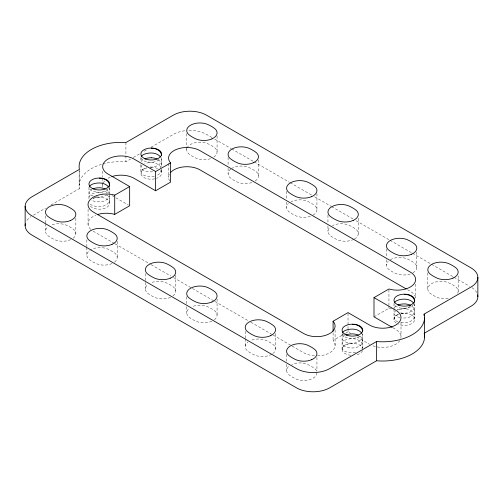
<?xml version="1.0" encoding="UTF-8"?>
<svg xmlns="http://www.w3.org/2000/svg" width="503" height="503" viewBox="0 0 503 503"><rect width="100%" height="100%" fill="white"/><g stroke="black" fill="none" stroke-linecap="round" stroke-linejoin="round"><path stroke-width="0.38" stroke-dasharray="2.52 1.89" d="M33.399 215.165L45.572 208.135M50.985 205.01L79.399 188.606A41.9 24.188 0 0 1 101.493 164.362M102.901 163.953A41.9 24.188 0 0 1 125.92 161.746L130.654 159.011M133.364 157.452L140.13 153.547M144.185 151.202L146.895 149.643M150.95 147.297L173.277 134.408A23.54 13.587 0 0 1 185.33 130.686M317.443 355.873A18.36 10.601 0 0 0 333.087 340.468L344.637 333.797M345.316 333.401L348.032 331.835L350.736 333.395M373.999 316.846L388.945 308.213A18.36 10.601 0 0 0 392.994 309.075M212.002 137.545L206.563 134.408A23.54 13.587 0 0 0 188.38 130.459M214.718 139.117L231.034 148.536M231.713 148.926L253.462 161.482M254.141 161.878L289.483 182.281M290.162 182.671L311.91 195.233M314.633 196.799L330.943 206.217M331.622 206.614L353.37 219.17M356.093 220.735L389.397 239.962M390.077 240.359L411.825 252.915M412.504 253.305L430.857 263.905M431.536 264.295L453.285 276.851M453.964 277.247L469.595 286.27M407.549 289.703L410.266 291.275A18.36 10.601 0 0 1 415.629 299.184M392.931 327.774L395.635 329.339A18.36 10.601 0 0 1 400.853 338.217M112.081 195.61L128.309 204.979M356.822 336.909L369.667 344.329M114.433 243.471L93.395 231.33A18.36 10.601 0 0 1 92.231 230.594M115.105 243.867L150.391 264.238M151.07 264.628L170.75 275.99M173.466 277.555L191.781 288.131M192.46 288.527L214.177 301.064M214.856 301.454L248.105 320.65M250.815 322.216L272.532 334.753M273.211 335.143L291.526 345.724M292.205 346.114L303.743 352.773A18.36 10.601 0 0 0 315.287 355.847M458.17 275.908L458.17 291.281M427.814 272.833L427.814 288.974M416.805 252.028L416.805 267.401M415.585 284.101L415.585 297.939M414.711 303.422L414.711 319.568M401.01 322.228L401.01 336.834M394.006 303.422L394.006 308.433M394.006 308.804L394.006 319.568M388.945 289.759L388.945 305.139M388.945 305.906L388.945 308.213M386.449 248.947L386.449 256.637M386.449 259.711L386.449 265.094M362.776 333.797L362.776 348.403M358.306 218.252L358.306 233.625M348.032 313.382L348.032 328.761M348.032 329.528L348.032 331.835M342.078 333.797L342.078 349.547M335.086 329.905L335.086 345.278M333.087 332.779L333.087 340.468M327.95 215.177L327.95 222.86M327.95 225.935L327.95 231.317M316.94 193.598L316.94 209.745M316.94 357.444L316.94 371.283M286.584 191.291L286.584 198.981M286.584 202.055L286.584 207.437M286.584 354.37L286.584 361.292M286.584 364.367L286.584 370.516M275.575 333.564L275.575 348.937M258.441 159.822L258.441 175.968M245.219 331.257L245.219 338.173M245.219 338.947L245.219 346.63M228.085 157.521L228.085 165.204M228.085 168.279L228.085 173.661M217.076 135.942L217.076 152.088M217.076 299.021L217.076 315.167M186.72 133.635L186.72 149.781M186.72 296.713L186.72 303.63M186.72 306.711L186.72 312.86M175.71 275.141L175.71 291.281M168.574 163.488L168.574 177.326M161.582 157.678L161.582 166.902M161.582 169.586L161.582 173.428M145.354 273.601L145.354 288.974M140.884 157.678L140.884 161.897M140.884 164.594L140.884 173.428M125.92 142.531L125.92 161.746M117.212 241.365L117.212 257.505M109.654 187.267L109.654 203.407M102.65 171.165L102.65 177.314M102.65 178.081L102.65 185.77M88.949 187.267L88.949 199.565M88.075 209.292L88.075 224.665M86.856 239.824L86.856 246.747M86.856 247.514L86.856 255.203M79.399 169.385L79.399 188.606M79.134 171.133L79.134 184.972M75.846 218.252L75.846 233.625M45.49 215.944L45.49 222.86M45.49 223.634L45.49 231.317M107.365 192.863A18.36 10.601 0 0 1 104.234 190.084M102.807 187.154A18.36 10.601 0 0 1 102.807 184.387M103.272 183.029A18.36 10.601 0 0 1 105.108 180.47M108.026 178.276A18.36 10.601 0 0 1 110.478 177.087M169.712 180.992A18.36 10.601 0 0 1 169.712 173.654M90.722 229.374A18.36 10.601 0 0 1 95.822 215.165M399.791 340.632A18.36 10.601 0 0 1 371.478 345.24M410.467 306.145A18.36 10.601 0 0 1 397.282 309.37M316.94 372.824A13.179 7.608 0 0 1 308.804 379.853A13.179 7.608 0 0 1 294.437 378.199A34.751 20.063 0 0 1 288.351 374.32A13.179 7.608 0 0 1 289.307 365.882M316.494 370.849A13.179 7.608 0 0 0 313.08 367.442A34.751 20.063 0 0 0 306.358 363.927A13.179 7.608 0 0 0 291.74 364.474M272.852 353.571A13.179 7.608 0 0 0 271.714 343.555A34.751 20.063 0 0 0 264.993 340.041A13.179 7.608 0 0 0 250.375 340.594M271.714 354.319A13.179 7.608 0 0 1 253.072 354.319A34.751 20.063 0 0 1 246.986 350.44A13.179 7.608 0 0 1 247.941 342.002M214.353 319.795A13.179 7.608 0 0 0 213.215 309.785A34.751 20.063 0 0 0 206.494 306.264A13.179 7.608 0 0 0 191.876 306.817M211.92 321.203A13.179 7.608 0 0 1 194.573 320.543A34.751 20.063 0 0 1 188.487 316.664A13.179 7.608 0 0 1 189.442 308.226M172.988 295.915A13.179 7.608 0 0 0 171.85 285.899A34.751 20.063 0 0 0 165.129 282.384A13.179 7.608 0 0 0 150.51 282.938M170.555 297.317A13.179 7.608 0 0 1 153.208 296.663A34.751 20.063 0 0 1 147.121 292.784A13.179 7.608 0 0 1 148.077 284.34M114.489 262.138A13.179 7.608 0 0 0 113.351 252.129A34.751 20.063 0 0 0 106.623 248.608A13.179 7.608 0 0 0 90.716 249.821M112.056 263.547A13.179 7.608 0 0 1 94.709 262.887A34.751 20.063 0 0 1 88.622 259.007A13.179 7.608 0 0 1 90.125 250.18M73.124 238.259A13.179 7.608 0 0 0 71.986 228.243A34.751 20.063 0 0 0 65.264 224.728A13.179 7.608 0 0 0 50.646 225.281M70.69 239.661A13.179 7.608 0 0 1 53.343 239.007A34.751 20.063 0 0 1 47.257 235.121A13.179 7.608 0 0 1 48.213 226.683M457.724 293.255A13.179 7.608 0 0 0 454.31 285.899A34.751 20.063 0 0 0 447.588 282.384A13.179 7.608 0 0 0 431.675 283.598A13.179 7.608 0 0 0 429.581 292.784A34.751 20.063 0 0 0 435.667 296.663A13.179 7.608 0 0 0 449.713 298.386M412.944 272.783A13.179 7.608 0 0 0 412.944 262.019A34.751 20.063 0 0 0 406.223 258.504A13.179 7.608 0 0 0 390.309 259.711M410.215 273.99A13.179 7.608 0 0 1 394.302 272.783A34.751 20.063 0 0 1 388.215 268.898A13.179 7.608 0 0 1 388.215 261.29M354.445 239.007A13.179 7.608 0 0 0 354.445 228.243A34.751 20.063 0 0 0 347.724 224.728A13.179 7.608 0 0 0 332.439 225.602M353.823 239.346A13.179 7.608 0 0 1 335.803 239.007A34.751 20.063 0 0 1 329.716 235.127A13.179 7.608 0 0 1 329.716 227.513M313.08 215.127A13.179 7.608 0 0 0 313.08 204.363A34.751 20.063 0 0 0 306.358 200.848A13.179 7.608 0 0 0 291.074 201.716M310.351 216.334A13.179 7.608 0 0 1 294.437 215.127A34.751 20.063 0 0 1 288.351 211.241A13.179 7.608 0 0 1 288.351 203.633M255.172 180.986A13.179 7.608 0 0 0 254.581 170.586A34.751 20.063 0 0 0 247.86 167.071A13.179 7.608 0 0 0 231.946 168.279M251.852 182.558A13.179 7.608 0 0 1 235.938 181.35A34.751 20.063 0 0 1 229.852 177.471A13.179 7.608 0 0 1 230.808 169.027M213.806 157.106A13.179 7.608 0 0 0 213.215 146.706A34.751 20.063 0 0 0 206.494 143.192A13.179 7.608 0 0 0 187.166 147.813M210.487 158.678A13.179 7.608 0 0 1 194.573 157.47A34.751 20.063 0 0 1 188.487 153.585A13.179 7.608 0 0 1 186.921 148.46M472.009 287.703A23.54 13.587 0 0 1 477.045 293.148M26.942 220.352A23.54 13.587 0 0 1 30.991 216.598M92.954 198.496A10.356 5.979 0 0 1 108.22 200.175A10.356 5.979 0 0 1 103.417 208.707A10.356 5.979 0 0 1 89.358 204.891M160.463 170.523A10.356 5.979 0 0 1 156.508 178.389M154.742 178.867A10.356 5.979 0 0 1 141.727 175.616A10.356 5.979 0 0 1 146.53 167.914M150.906 167.266A10.356 5.979 0 0 1 158.558 169.014M400.847 313.753A10.356 5.979 0 0 1 414.629 320.128A10.356 5.979 0 0 1 398.533 324.328M396.175 323.045A10.356 5.979 0 0 1 398.533 314.438M362.531 350.666A10.356 5.979 0 0 1 355.313 355.105M350.805 355.269A10.356 5.979 0 0 1 342.084 349.051A10.356 5.979 0 0 1 351.886 343.392A10.356 5.979 0 0 1 362.657 348.428M361.921 348.353A10.242 7.048 0 0 0 352.427 338.708A10.242 4.653 0 0 0 342.216 343.354A10.242 4.653 0 0 0 352.427 348.007A10.242 7.048 0 0 0 361.921 343.543A10.242 7.048 0 0 0 359.412 335.815M355.577 352.458A10.242 7.048 0 0 1 352.427 352.804A10.242 4.653 0 0 1 342.216 348.158A10.242 4.653 0 0 1 352.427 343.505M344.561 335.583A10.242 4.653 0 0 0 343.184 340.525A10.242 4.653 0 0 0 352.427 343.203A10.242 7.048 0 0 0 362.135 333.967M342.216 333.747A10.242 4.653 0 0 0 352.427 338.4A10.242 7.048 0 0 0 361.047 335.124M411.794 306.145A10.242 7.048 0 0 1 413.73 313.765A10.242 7.048 0 0 1 404.355 318.022A10.242 4.653 0 0 1 401.822 317.877M413.592 304.365A10.242 7.048 0 0 1 404.355 308.414A10.242 4.653 0 0 1 394.145 303.762M400.602 312.891A10.242 4.653 0 0 0 404.355 313.218A10.242 7.048 0 0 0 414.246 304.416M394.226 307.987A10.242 4.653 0 0 1 396.496 305.604M400.011 317.582A10.242 4.653 0 0 1 395.415 311.131M397.37 309.98A10.242 4.653 0 0 1 404.355 308.723A10.242 7.048 0 0 1 414.566 315.777A10.242 7.048 0 0 1 404.355 322.825A10.242 4.653 0 0 1 400.602 322.498M397.854 321.757A10.242 4.653 0 0 1 398.892 314.249M401.205 313.753A10.242 4.653 0 0 1 404.355 313.526M161.444 169.637A10.242 7.048 0 0 1 156.697 175.585M154.383 176.333A10.242 7.048 0 0 1 151.233 176.685A10.242 4.653 0 0 1 141.268 173.045A10.242 4.653 0 0 1 146.889 167.832M160.941 167.455A10.242 7.048 0 0 0 151.233 162.582A10.242 4.653 0 0 0 144.732 163.651M141.041 157.917A10.242 4.653 0 0 0 151.233 162.274A10.242 7.048 0 0 0 159.853 158.998M149.957 167.04A10.242 4.653 0 0 0 151.233 167.078A10.242 7.048 0 0 0 160.941 157.848M141.205 161.557A10.242 4.653 0 0 1 143.795 159.244M141.997 165.248A10.242 4.653 0 0 0 151.233 171.881A10.242 7.048 0 0 0 153.773 171.655M158.219 159.69A10.242 7.048 0 0 1 161.123 166.581M160.941 167.009A10.242 7.048 0 0 1 160.727 167.424M150.592 167.392A10.242 4.653 0 0 1 151.233 167.386M106.743 194.793A10.242 7.048 0 0 1 108.679 202.407A10.242 7.048 0 0 1 99.305 206.664A10.242 4.653 0 0 1 89.27 202.891M103.058 193.064A10.242 7.048 0 0 0 99.305 192.567A10.242 4.653 0 0 0 89.591 198.654M109.516 194.812A10.242 7.048 0 0 1 99.305 201.86A10.242 4.653 0 0 1 91.049 199.949M106.29 189.675A10.242 7.048 0 0 1 109.195 193.058M108.246 188.6A10.242 7.048 0 0 1 99.305 192.253A10.242 4.653 0 0 1 89.113 187.311M96.148 196.83A10.242 4.653 0 0 0 99.305 197.063A10.242 7.048 0 0 0 106.743 194.831M93.307 196.17A10.242 4.653 0 0 1 91.867 189.229M109.013 187.826A10.242 7.048 0 0 1 108.541 193.007M93.307 198.257A10.242 4.653 0 0 1 93.835 198.094M94.388 197.943A10.242 4.653 0 0 1 99.305 197.365"/><path stroke-width="0.75" d="M373.999 297.625L395.635 310.118A18.36 10.601 0 0 1 395.635 325.108A18.36 10.601 0 0 1 369.667 325.108L348.032 312.615L333.087 321.247A18.36 10.601 0 0 1 327.516 334.633A18.36 10.601 0 0 1 303.743 333.552L93.395 212.109A18.36 10.601 0 0 1 91.527 198.383A18.36 10.601 0 0 1 114.715 195.17L129.661 186.538L108.026 174.044A18.36 10.601 0 0 1 108.026 159.055A18.36 10.601 0 0 1 133.993 159.055L155.628 171.548L170.574 162.915A18.36 10.601 0 0 1 176.144 149.529A18.36 10.601 0 0 1 199.917 150.611L410.266 272.054A18.36 10.601 0 0 1 412.133 285.779A18.36 10.601 0 0 1 388.945 288.992L373.999 297.625L373.999 316.846L392.252 327.384M98.041 214.391A18.36 10.601 0 0 1 114.715 214.391L129.661 205.758L129.661 186.538M111.829 176.591A18.36 10.601 0 0 1 133.993 178.276L155.628 190.769L170.574 182.136L170.574 162.915M376.571 341.543L329.723 368.592A23.54 13.587 0 0 1 296.437 368.592L32.041 215.944A23.54 13.587 0 0 1 32.047 196.73L79.399 169.385A41.9 24.188 0 0 1 125.92 142.531L173.277 115.187A23.54 13.587 0 0 1 206.563 115.187L470.959 267.835A23.54 13.587 0 0 1 470.953 287.056L424.104 314.105A41.9 24.188 0 0 1 376.571 341.543L376.571 360.764L329.723 387.813A23.54 13.587 0 0 1 296.437 387.813L32.041 235.165A23.54 13.587 0 0 1 25.351 223.778M424.104 333.319L470.953 306.27A23.54 13.587 0 0 0 477.649 294.89M406.191 288.923L199.917 169.832A18.36 10.601 0 0 0 170.574 172.51M477.85 277.442L477.85 296.663M424.551 317.846L424.551 337.06M424.104 314.105L424.104 315.639M333.087 321.247L333.087 331.238M155.628 171.548L155.628 190.769M114.715 195.17L114.715 214.391M25.15 206.337L25.15 225.558M424.406 334.809A41.9 24.188 0 0 1 376.571 360.764M361.663 333.143A10.242 7.048 0 0 0 352.427 329.1A10.242 4.653 0 0 0 342.398 332.873M358.425 335.25A10.242 7.048 0 0 0 352.427 333.904A10.242 4.653 0 0 0 345.926 334.967M352.427 324.297A10.242 7.048 0 0 1 362.619 331.785M413.592 303.164A10.242 7.048 0 0 0 404.355 299.115A10.242 4.653 0 0 0 394.465 302.605M410.863 305.541A10.242 7.048 0 0 0 404.355 303.919A10.242 4.653 0 0 0 397.854 304.988M404.355 294.312A10.242 7.048 0 0 1 414.485 302.246M160.47 157.024A10.242 7.048 0 0 0 151.233 152.975A10.242 4.653 0 0 0 141.205 156.754M151.233 157.779A10.242 7.048 0 0 1 157.232 159.13M151.233 148.171A10.242 7.048 0 0 1 161.425 155.666M144.732 158.847A10.242 4.653 0 0 1 151.233 157.779M108.541 187.003A10.242 7.048 0 0 0 99.305 182.96A10.242 4.653 0 0 0 89.415 186.45M105.297 189.109A10.242 7.048 0 0 0 99.305 187.764A10.242 4.653 0 0 0 92.797 188.826M109.434 186.085A10.242 7.048 0 0 1 109.333 186.525M99.305 178.15A10.242 7.048 0 0 1 109.516 185.205M311.785 359.639A13.179 7.608 0 0 0 315.174 349.799A34.751 20.063 0 0 0 309.087 345.913A13.179 7.608 0 0 0 291.74 345.259A13.179 7.608 0 0 0 288.351 355.099A34.751 20.063 0 0 0 294.437 358.985A13.179 7.608 0 0 0 311.785 359.639M270.419 335.759A13.179 7.608 0 0 0 273.808 325.913A34.751 20.063 0 0 0 267.722 322.033A13.179 7.608 0 0 0 250.375 321.373A13.179 7.608 0 0 0 246.986 331.219A34.751 20.063 0 0 0 253.072 335.099A13.179 7.608 0 0 0 270.419 335.759M211.92 301.982A13.179 7.608 0 0 0 215.309 292.142A34.751 20.063 0 0 0 209.223 288.257A13.179 7.608 0 0 0 191.876 287.603A13.179 7.608 0 0 0 188.487 297.443A34.751 20.063 0 0 0 194.573 301.328A13.179 7.608 0 0 0 211.92 301.982M170.555 278.102A13.179 7.608 0 0 0 173.944 268.256A34.751 20.063 0 0 0 167.857 264.377A13.179 7.608 0 0 0 150.51 263.717A13.179 7.608 0 0 0 147.121 273.563A34.751 20.063 0 0 0 153.208 277.442A13.179 7.608 0 0 0 170.555 278.102M112.056 244.326A13.179 7.608 0 0 0 115.445 234.486A34.751 20.063 0 0 0 109.358 230.6A13.179 7.608 0 0 0 92.011 229.946A13.179 7.608 0 0 0 88.622 239.786A34.751 20.063 0 0 0 94.709 243.672A13.179 7.608 0 0 0 112.056 244.326M70.69 220.446A13.179 7.608 0 0 0 74.079 210.6A34.751 20.063 0 0 0 67.993 206.72A13.179 7.608 0 0 0 50.646 206.06A13.179 7.608 0 0 0 47.257 215.906A34.751 20.063 0 0 0 53.343 219.786A13.179 7.608 0 0 0 70.69 220.446M453.014 278.102A13.179 7.608 0 0 0 456.403 268.256A34.751 20.063 0 0 0 450.317 264.377A13.179 7.608 0 0 0 432.97 263.717A13.179 7.608 0 0 0 429.581 273.563A34.751 20.063 0 0 0 435.667 277.442A13.179 7.608 0 0 0 453.014 278.102M411.649 254.216A13.179 7.608 0 0 0 415.044 244.376A34.751 20.063 0 0 0 408.952 240.491A13.179 7.608 0 0 0 391.604 239.837A13.179 7.608 0 0 0 388.215 249.683A34.751 20.063 0 0 0 394.302 253.562A13.179 7.608 0 0 0 411.649 254.216M353.15 220.446A13.179 7.608 0 0 0 356.539 210.6A34.751 20.063 0 0 0 350.453 206.72A13.179 7.608 0 0 0 333.105 206.06A13.179 7.608 0 0 0 329.716 215.906A34.751 20.063 0 0 0 335.803 219.786A13.179 7.608 0 0 0 353.15 220.446M311.785 196.56A13.179 7.608 0 0 0 315.174 186.72A34.751 20.063 0 0 0 309.087 182.834A13.179 7.608 0 0 0 291.74 182.18A13.179 7.608 0 0 0 288.351 192.02A34.751 20.063 0 0 0 294.437 195.906A13.179 7.608 0 0 0 311.785 196.56M253.286 162.79A13.179 7.608 0 0 0 256.675 152.943A34.751 20.063 0 0 0 250.588 149.064A13.179 7.608 0 0 0 233.241 148.404A13.179 7.608 0 0 0 229.852 158.25A34.751 20.063 0 0 0 235.938 162.129A13.179 7.608 0 0 0 253.286 162.79M211.92 138.903A13.179 7.608 0 0 0 215.309 129.064A34.751 20.063 0 0 0 209.223 125.178A13.179 7.608 0 0 0 191.876 124.524A13.179 7.608 0 0 0 188.487 134.364A34.751 20.063 0 0 0 194.573 138.25A13.179 7.608 0 0 0 211.92 138.903M346.969 335.224A10.356 5.979 0 0 0 362.776 330.333A10.356 5.979 0 0 0 347.535 324.875A10.356 5.979 0 0 0 346.969 335.224M398.898 305.246A10.356 5.979 0 0 0 414.711 300.348A10.356 5.979 0 0 0 399.464 294.89A10.356 5.979 0 0 0 398.898 305.246M145.776 159.105A10.356 5.979 0 0 0 161.582 154.207A10.356 5.979 0 0 0 146.342 148.75A10.356 5.979 0 0 0 145.776 159.105M93.847 189.084A10.356 5.979 0 0 0 109.654 184.192A10.356 5.979 0 0 0 94.407 178.735A10.356 5.979 0 0 0 93.847 189.084"/></g></svg>
